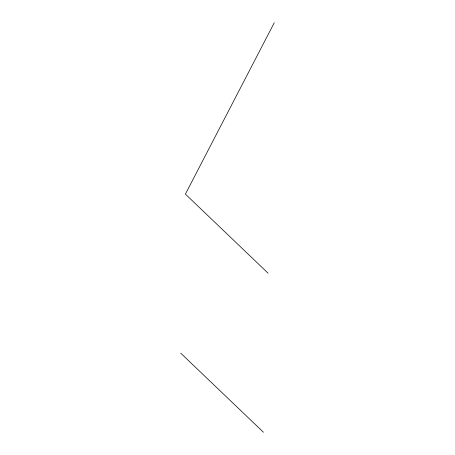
<?xml version="1.0" encoding="UTF-8"?>
<svg xmlns="http://www.w3.org/2000/svg" width="455" height="455" viewBox="0 0 455 455"><rect width="100%" height="100%" fill="white"/><g stroke="black" fill="none" stroke-linecap="round" stroke-linejoin="round"><path stroke-width="0.68" d="M274.257 22.75L185.401 194.12L268.097 273.193M180.743 353.177L263.439 432.25"/></g></svg>
